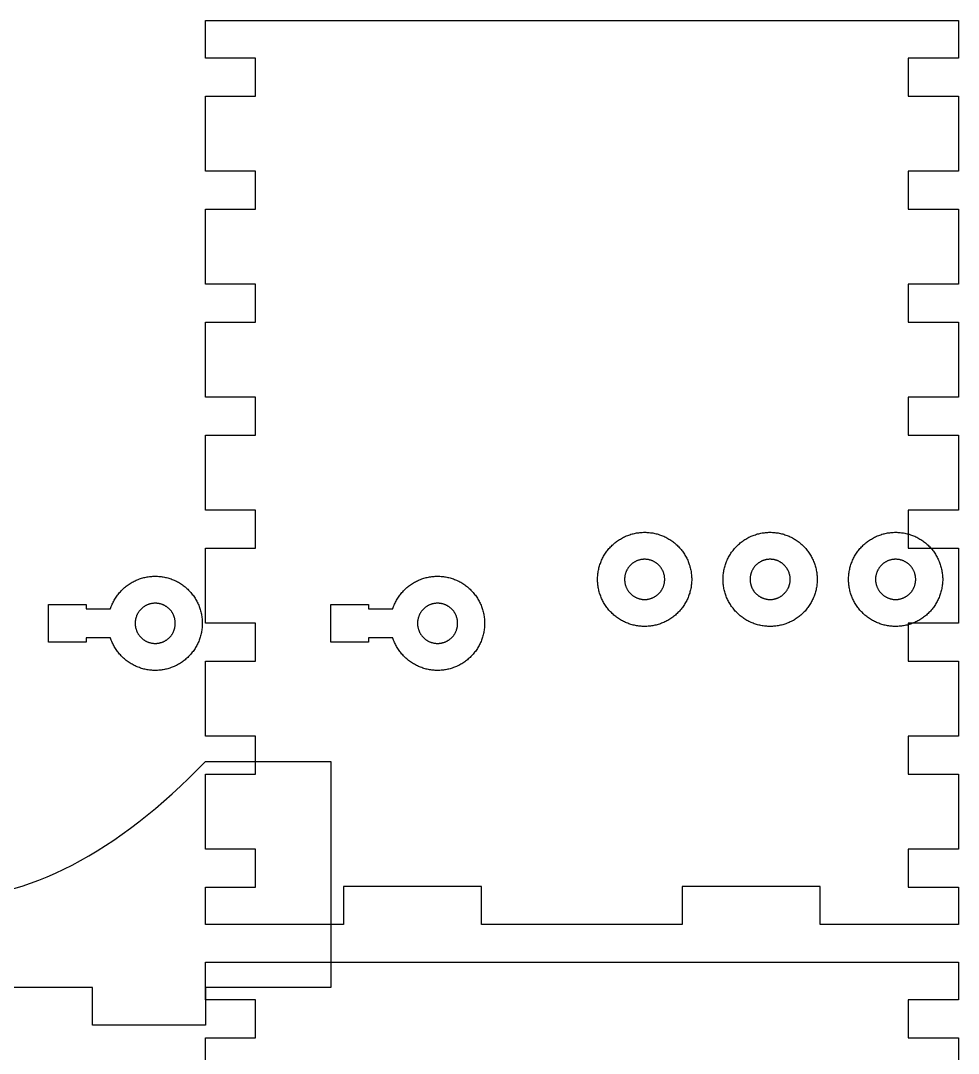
# Model space of a CAD drawing. Header units: millimetres. Extents: x 0 to 900, y 0 to 600.
# Drawn here: x 675.5 to 825, y 314.5 to 479 of the extents above; entities that cross this region are included whole.
import ezdxf

# ---------------------------------------------------------------- set-up
doc = ezdxf.new("R2010")
doc.units = ezdxf.units.MM
doc.layers.add('CUT', color=7, linetype='Continuous')

msp = doc.modelspace()

# ---------------------------------------------------------------- linework, layer by layer
at = {"layer": 'CUT'}
for points in [[(825, 335), (803, 335), (803, 341.1), (781, 341.1), (781, 335), (749, 335), (749, 341.1), (727, 341.1), (727, 335), (705, 335), (705, 340.95), (713, 340.95), (713, 347.05), (705, 347.05), (705, 358.95), (713, 358.95), (713, 365.05), (705, 365.05), (705, 376.95), (713, 376.95), (713, 383.05), (705, 383.05), (705, 394.95), (713, 394.95), (713, 401.05), (705, 401.05), (705, 412.95), (713, 412.95), (713, 419.05), (705, 419.05), (705, 430.95), (713, 430.95), (713, 437.05), (705, 437.05), (705, 448.95), (713, 448.95), (713, 455.05), (705, 455.05), (705, 466.95), (713, 466.95), (713, 473.05), (705, 473.05), (705, 479), (825, 479), (825, 473.05), (817, 473.05), (817, 466.95), (825, 466.95), (825, 455.05), (817, 455.05), (817, 448.95), (825, 448.95), (825, 437.05), (817, 437.05), (817, 430.95), (825, 430.95), (825, 419.05), (817, 419.05), (817, 412.95), (825, 412.95), (825, 401.05), (817, 401.05), (817, 394.95), (825, 394.95), (825, 383.05), (817, 383.05), (817, 376.95), (825, 376.95), (825, 365.05), (817, 365.05), (817, 358.95), (825, 358.95), (825, 347.05), (817, 347.05), (817, 340.95), (825, 340.95), (825, 335)], [(782.5, 389.82), (782.49, 389.63), (782.48, 389.45), (782.46, 389.26), (782.44, 389.08), (782.42, 388.9), (782.39, 388.72), (782.36, 388.54), (782.32, 388.36), (782.28, 388.18), (782.23, 388), (782.18, 387.82), (782.12, 387.65), (782.06, 387.47), (782, 387.3), (781.93, 387.13), (781.86, 386.96), (781.78, 386.79), (781.7, 386.63), (781.61, 386.46), (781.53, 386.3), (781.43, 386.14), (781.34, 385.99), (781.24, 385.83), (781.13, 385.68), (781.02, 385.53), (780.91, 385.39), (780.8, 385.24), (780.68, 385.1), (780.56, 384.96), (780.43, 384.83), (780.3, 384.7), (780.17, 384.57), (780.04, 384.44), (779.9, 384.32), (779.76, 384.2), (779.61, 384.09), (779.47, 383.98), (779.32, 383.87), (779.17, 383.76), (779.01, 383.66), (778.86, 383.57), (778.7, 383.47), (778.54, 383.39), (778.37, 383.3), (778.21, 383.22), (778.04, 383.14), (777.87, 383.07), (777.7, 383), (777.53, 382.94), (777.35, 382.88), (777.18, 382.82), (777, 382.77), (776.82, 382.72), (776.64, 382.68), (776.46, 382.64), (776.28, 382.61), (776.1, 382.58), (775.92, 382.56), (775.74, 382.54), (775.55, 382.52), (775.37, 382.51), (775.18, 382.5), (775, 382.5), (774.82, 382.5), (774.63, 382.51), (774.45, 382.52), (774.26, 382.54), (774.08, 382.56), (773.9, 382.58), (773.72, 382.61), (773.54, 382.64), (773.36, 382.68), (773.18, 382.72), (773, 382.77), (772.82, 382.82), (772.65, 382.88), (772.47, 382.94), (772.3, 383), (772.13, 383.07), (771.96, 383.14), (771.79, 383.22), (771.63, 383.3), (771.46, 383.39), (771.3, 383.47), (771.14, 383.57), (770.99, 383.66), (770.83, 383.76), (770.68, 383.87), (770.53, 383.98), (770.39, 384.09), (770.24, 384.2), (770.1, 384.32), (769.96, 384.44), (769.83, 384.57), (769.7, 384.7), (769.57, 384.83), (769.44, 384.96), (769.32, 385.1), (769.2, 385.24), (769.09, 385.39), (768.98, 385.53), (768.87, 385.68), (768.76, 385.83), (768.66, 385.99), (768.57, 386.14), (768.47, 386.3), (768.39, 386.46), (768.3, 386.63), (768.22, 386.79), (768.14, 386.96), (768.07, 387.13), (768, 387.3), (767.94, 387.47), (767.88, 387.65), (767.82, 387.82), (767.77, 388), (767.72, 388.18), (767.68, 388.36), (767.64, 388.54), (767.61, 388.72), (767.58, 388.9), (767.56, 389.08), (767.54, 389.26), (767.52, 389.45), (767.51, 389.63), (767.5, 389.82), (767.5, 390), (767.5, 390.18), (767.51, 390.37), (767.52, 390.55), (767.54, 390.74), (767.56, 390.92), (767.58, 391.1), (767.61, 391.28), (767.64, 391.46), (767.68, 391.64), (767.72, 391.82), (767.77, 392), (767.82, 392.18), (767.88, 392.35), (767.94, 392.53), (768, 392.7), (768.07, 392.87), (768.14, 393.04), (768.22, 393.21), (768.3, 393.37), (768.39, 393.54), (768.47, 393.7), (768.57, 393.86), (768.66, 394.01), (768.76, 394.17), (768.87, 394.32), (768.98, 394.47), (769.09, 394.61), (769.2, 394.76), (769.32, 394.9), (769.44, 395.04), (769.57, 395.17), (769.7, 395.3), (769.83, 395.43), (769.96, 395.56), (770.1, 395.68), (770.24, 395.8), (770.39, 395.91), (770.53, 396.02), (770.68, 396.13), (770.83, 396.24), (770.99, 396.34), (771.14, 396.43), (771.3, 396.53), (771.46, 396.61), (771.63, 396.7), (771.79, 396.78), (771.96, 396.86), (772.13, 396.93), (772.3, 397), (772.47, 397.06), (772.65, 397.12), (772.82, 397.18), (773, 397.23), (773.18, 397.28), (773.36, 397.32), (773.54, 397.36), (773.72, 397.39), (773.9, 397.42), (774.08, 397.44), (774.26, 397.46), (774.45, 397.48), (774.63, 397.49), (774.82, 397.5), (775, 397.5), (775.18, 397.5), (775.37, 397.49), (775.55, 397.48), (775.74, 397.46), (775.92, 397.44), (776.1, 397.42), (776.28, 397.39), (776.46, 397.36), (776.64, 397.32), (776.82, 397.28), (777, 397.23), (777.18, 397.18), (777.35, 397.12), (777.53, 397.06), (777.7, 397), (777.87, 396.93), (778.04, 396.86), (778.21, 396.78), (778.37, 396.7), (778.54, 396.61), (778.7, 396.53), (778.86, 396.43), (779.01, 396.34), (779.17, 396.24), (779.32, 396.13), (779.47, 396.02), (779.61, 395.91), (779.76, 395.8), (779.9, 395.68), (780.04, 395.56), (780.17, 395.43), (780.3, 395.3), (780.43, 395.17), (780.56, 395.04), (780.68, 394.9), (780.8, 394.76), (780.91, 394.61), (781.02, 394.47), (781.13, 394.32), (781.24, 394.17), (781.34, 394.01), (781.43, 393.86), (781.53, 393.7), (781.61, 393.54), (781.7, 393.37), (781.78, 393.21), (781.86, 393.04), (781.93, 392.87), (782, 392.7), (782.06, 392.53), (782.12, 392.35), (782.18, 392.18), (782.23, 392), (782.28, 391.82), (782.32, 391.64), (782.36, 391.46), (782.39, 391.28), (782.42, 391.1), (782.44, 390.92), (782.46, 390.74), (782.48, 390.55), (782.49, 390.37), (782.5, 390.18), (782.5, 390), (782.5, 389.82)], [(802.5, 389.82), (802.49, 389.63), (802.48, 389.45), (802.46, 389.26), (802.44, 389.08), (802.42, 388.9), (802.39, 388.72), (802.36, 388.54), (802.32, 388.36), (802.28, 388.18), (802.23, 388), (802.18, 387.82), (802.12, 387.65), (802.06, 387.47), (802, 387.3), (801.93, 387.13), (801.86, 386.96), (801.78, 386.79), (801.7, 386.63), (801.61, 386.46), (801.53, 386.3), (801.43, 386.14), (801.34, 385.99), (801.24, 385.83), (801.13, 385.68), (801.02, 385.53), (800.91, 385.39), (800.8, 385.24), (800.68, 385.1), (800.56, 384.96), (800.43, 384.83), (800.3, 384.7), (800.17, 384.57), (800.04, 384.44), (799.9, 384.32), (799.76, 384.2), (799.61, 384.09), (799.47, 383.98), (799.32, 383.87), (799.17, 383.76), (799.01, 383.66), (798.86, 383.57), (798.7, 383.47), (798.54, 383.39), (798.37, 383.3), (798.21, 383.22), (798.04, 383.14), (797.87, 383.07), (797.7, 383), (797.53, 382.94), (797.35, 382.88), (797.18, 382.82), (797, 382.77), (796.82, 382.72), (796.64, 382.68), (796.46, 382.64), (796.28, 382.61), (796.1, 382.58), (795.92, 382.56), (795.74, 382.54), (795.55, 382.52), (795.37, 382.51), (795.18, 382.5), (795, 382.5), (794.82, 382.5), (794.63, 382.51), (794.45, 382.52), (794.26, 382.54), (794.08, 382.56), (793.9, 382.58), (793.72, 382.61), (793.54, 382.64), (793.36, 382.68), (793.18, 382.72), (793, 382.77), (792.82, 382.82), (792.65, 382.88), (792.47, 382.94), (792.3, 383), (792.13, 383.07), (791.96, 383.14), (791.79, 383.22), (791.63, 383.3), (791.46, 383.39), (791.3, 383.47), (791.14, 383.57), (790.99, 383.66), (790.83, 383.76), (790.68, 383.87), (790.53, 383.98), (790.39, 384.09), (790.24, 384.2), (790.1, 384.32), (789.96, 384.44), (789.83, 384.57), (789.7, 384.7), (789.57, 384.83), (789.44, 384.96), (789.32, 385.1), (789.2, 385.24), (789.09, 385.39), (788.98, 385.53), (788.87, 385.68), (788.76, 385.83), (788.66, 385.99), (788.57, 386.14), (788.47, 386.3), (788.39, 386.46), (788.3, 386.63), (788.22, 386.79), (788.14, 386.96), (788.07, 387.13), (788, 387.3), (787.94, 387.47), (787.88, 387.65), (787.82, 387.82), (787.77, 388), (787.72, 388.18), (787.68, 388.36), (787.64, 388.54), (787.61, 388.72), (787.58, 388.9), (787.56, 389.08), (787.54, 389.26), (787.52, 389.45), (787.51, 389.63), (787.5, 389.82), (787.5, 390), (787.5, 390.18), (787.51, 390.37), (787.52, 390.55), (787.54, 390.74), (787.56, 390.92), (787.58, 391.1), (787.61, 391.28), (787.64, 391.46), (787.68, 391.64), (787.72, 391.82), (787.77, 392), (787.82, 392.18), (787.88, 392.35), (787.94, 392.53), (788, 392.7), (788.07, 392.87), (788.14, 393.04), (788.22, 393.21), (788.3, 393.37), (788.39, 393.54), (788.47, 393.7), (788.57, 393.86), (788.66, 394.01), (788.76, 394.17), (788.87, 394.32), (788.98, 394.47), (789.09, 394.61), (789.2, 394.76), (789.32, 394.9), (789.44, 395.04), (789.57, 395.17), (789.7, 395.3), (789.83, 395.43), (789.96, 395.56), (790.1, 395.68), (790.24, 395.8), (790.39, 395.91), (790.53, 396.02), (790.68, 396.13), (790.83, 396.24), (790.99, 396.34), (791.14, 396.43), (791.3, 396.53), (791.46, 396.61), (791.63, 396.7), (791.79, 396.78), (791.96, 396.86), (792.13, 396.93), (792.3, 397), (792.47, 397.06), (792.65, 397.12), (792.82, 397.18), (793, 397.23), (793.18, 397.28), (793.36, 397.32), (793.54, 397.36), (793.72, 397.39), (793.9, 397.42), (794.08, 397.44), (794.26, 397.46), (794.45, 397.48), (794.63, 397.49), (794.82, 397.5), (795, 397.5), (795.18, 397.5), (795.37, 397.49), (795.55, 397.48), (795.74, 397.46), (795.92, 397.44), (796.1, 397.42), (796.28, 397.39), (796.46, 397.36), (796.64, 397.32), (796.82, 397.28), (797, 397.23), (797.18, 397.18), (797.35, 397.12), (797.53, 397.06), (797.7, 397), (797.87, 396.93), (798.04, 396.86), (798.21, 396.78), (798.37, 396.7), (798.54, 396.61), (798.7, 396.53), (798.86, 396.43), (799.01, 396.34), (799.17, 396.24), (799.32, 396.13), (799.47, 396.02), (799.61, 395.91), (799.76, 395.8), (799.9, 395.68), (800.04, 395.56), (800.17, 395.43), (800.3, 395.3), (800.43, 395.17), (800.56, 395.04), (800.68, 394.9), (800.8, 394.76), (800.91, 394.61), (801.02, 394.47), (801.13, 394.32), (801.24, 394.17), (801.34, 394.01), (801.43, 393.86), (801.53, 393.7), (801.61, 393.54), (801.7, 393.37), (801.78, 393.21), (801.86, 393.04), (801.93, 392.87), (802, 392.7), (802.06, 392.53), (802.12, 392.35), (802.18, 392.18), (802.23, 392), (802.28, 391.82), (802.32, 391.64), (802.36, 391.46), (802.39, 391.28), (802.42, 391.1), (802.44, 390.92), (802.46, 390.74), (802.48, 390.55), (802.49, 390.37), (802.5, 390.18), (802.5, 390), (802.5, 389.82)], [(822.5, 389.82), (822.49, 389.63), (822.48, 389.45), (822.46, 389.26), (822.44, 389.08), (822.42, 388.9), (822.39, 388.72), (822.36, 388.54), (822.32, 388.36), (822.28, 388.18), (822.23, 388), (822.18, 387.82), (822.12, 387.65), (822.06, 387.47), (822, 387.3), (821.93, 387.13), (821.86, 386.96), (821.78, 386.79), (821.7, 386.63), (821.61, 386.46), (821.53, 386.3), (821.43, 386.14), (821.34, 385.99), (821.24, 385.83), (821.13, 385.68), (821.02, 385.53), (820.91, 385.39), (820.8, 385.24), (820.68, 385.1), (820.56, 384.96), (820.43, 384.83), (820.3, 384.7), (820.17, 384.57), (820.04, 384.44), (819.9, 384.32), (819.76, 384.2), (819.61, 384.09), (819.47, 383.98), (819.32, 383.87), (819.17, 383.76), (819.01, 383.66), (818.86, 383.57), (818.7, 383.47), (818.54, 383.39), (818.37, 383.3), (818.21, 383.22), (818.04, 383.14), (817.87, 383.07), (817.7, 383), (817.53, 382.94), (817.35, 382.88), (817.18, 382.82), (817, 382.77), (816.82, 382.72), (816.64, 382.68), (816.46, 382.64), (816.28, 382.61), (816.1, 382.58), (815.92, 382.56), (815.74, 382.54), (815.55, 382.52), (815.37, 382.51), (815.18, 382.5), (815, 382.5), (814.82, 382.5), (814.63, 382.51), (814.45, 382.52), (814.26, 382.54), (814.08, 382.56), (813.9, 382.58), (813.72, 382.61), (813.54, 382.64), (813.36, 382.68), (813.18, 382.72), (813, 382.77), (812.82, 382.82), (812.65, 382.88), (812.47, 382.94), (812.3, 383), (812.13, 383.07), (811.96, 383.14), (811.79, 383.22), (811.63, 383.3), (811.46, 383.39), (811.3, 383.47), (811.14, 383.57), (810.99, 383.66), (810.83, 383.76), (810.68, 383.87), (810.53, 383.98), (810.39, 384.09), (810.24, 384.2), (810.1, 384.32), (809.96, 384.44), (809.83, 384.57), (809.7, 384.7), (809.57, 384.83), (809.44, 384.96), (809.32, 385.1), (809.2, 385.24), (809.09, 385.39), (808.98, 385.53), (808.87, 385.68), (808.76, 385.83), (808.66, 385.99), (808.57, 386.14), (808.47, 386.3), (808.39, 386.46), (808.3, 386.63), (808.22, 386.79), (808.14, 386.96), (808.07, 387.13), (808, 387.3), (807.94, 387.47), (807.88, 387.65), (807.82, 387.82), (807.77, 388), (807.72, 388.18), (807.68, 388.36), (807.64, 388.54), (807.61, 388.72), (807.58, 388.9), (807.56, 389.08), (807.54, 389.26), (807.52, 389.45), (807.51, 389.63), (807.5, 389.82), (807.5, 390), (807.5, 390.18), (807.51, 390.37), (807.52, 390.55), (807.54, 390.74), (807.56, 390.92), (807.58, 391.1), (807.61, 391.28), (807.64, 391.46), (807.68, 391.64), (807.72, 391.82), (807.77, 392), (807.82, 392.18), (807.88, 392.35), (807.94, 392.53), (808, 392.7), (808.07, 392.87), (808.14, 393.04), (808.22, 393.21), (808.3, 393.37), (808.39, 393.54), (808.47, 393.7), (808.57, 393.86), (808.66, 394.01), (808.76, 394.17), (808.87, 394.32), (808.98, 394.47), (809.09, 394.61), (809.2, 394.76), (809.32, 394.9), (809.44, 395.04), (809.57, 395.17), (809.7, 395.3), (809.83, 395.43), (809.96, 395.56), (810.1, 395.68), (810.24, 395.8), (810.39, 395.91), (810.53, 396.02), (810.68, 396.13), (810.83, 396.24), (810.99, 396.34), (811.14, 396.43), (811.3, 396.53), (811.46, 396.61), (811.63, 396.7), (811.79, 396.78), (811.96, 396.86), (812.13, 396.93), (812.3, 397), (812.47, 397.06), (812.65, 397.12), (812.82, 397.18), (813, 397.23), (813.18, 397.28), (813.36, 397.32), (813.54, 397.36), (813.72, 397.39), (813.9, 397.42), (814.08, 397.44), (814.26, 397.46), (814.45, 397.48), (814.63, 397.49), (814.82, 397.5), (815, 397.5), (815.18, 397.5), (815.37, 397.49), (815.55, 397.48), (815.74, 397.46), (815.92, 397.44), (816.1, 397.42), (816.28, 397.39), (816.46, 397.36), (816.64, 397.32), (816.82, 397.28), (817, 397.23), (817.18, 397.18), (817.35, 397.12), (817.53, 397.06), (817.7, 397), (817.87, 396.93), (818.04, 396.86), (818.21, 396.78), (818.37, 396.7), (818.54, 396.61), (818.7, 396.53), (818.86, 396.43), (819.01, 396.34), (819.17, 396.24), (819.32, 396.13), (819.47, 396.02), (819.61, 395.91), (819.76, 395.8), (819.9, 395.68), (820.04, 395.56), (820.17, 395.43), (820.3, 395.3), (820.43, 395.17), (820.56, 395.04), (820.68, 394.9), (820.8, 394.76), (820.91, 394.61), (821.02, 394.47), (821.13, 394.32), (821.24, 394.17), (821.34, 394.01), (821.43, 393.86), (821.53, 393.7), (821.61, 393.54), (821.7, 393.37), (821.78, 393.21), (821.86, 393.04), (821.93, 392.87), (822, 392.7), (822.06, 392.53), (822.12, 392.35), (822.18, 392.18), (822.23, 392), (822.28, 391.82), (822.32, 391.64), (822.36, 391.46), (822.39, 391.28), (822.42, 391.1), (822.44, 390.92), (822.46, 390.74), (822.48, 390.55), (822.49, 390.37), (822.5, 390.18), (822.5, 390), (822.5, 389.82)], [(778.2, 390.08), (778.2, 390.16), (778.19, 390.24), (778.18, 390.31), (778.18, 390.39), (778.17, 390.47), (778.15, 390.55), (778.14, 390.62), (778.12, 390.7), (778.1, 390.78), (778.08, 390.85), (778.06, 390.93), (778.04, 391), (778.01, 391.08), (777.99, 391.15), (777.96, 391.22), (777.93, 391.3), (777.89, 391.37), (777.86, 391.44), (777.82, 391.51), (777.78, 391.58), (777.74, 391.65), (777.7, 391.71), (777.66, 391.78), (777.62, 391.84), (777.57, 391.91), (777.52, 391.97), (777.47, 392.03), (777.42, 392.09), (777.37, 392.15), (777.32, 392.21), (777.26, 392.26), (777.21, 392.32), (777.15, 392.37), (777.09, 392.42), (777.03, 392.47), (776.97, 392.52), (776.91, 392.57), (776.84, 392.62), (776.78, 392.66), (776.71, 392.7), (776.65, 392.74), (776.58, 392.78), (776.51, 392.82), (776.44, 392.86), (776.37, 392.89), (776.3, 392.93), (776.22, 392.96), (776.15, 392.99), (776.08, 393.01), (776, 393.04), (775.93, 393.06), (775.85, 393.08), (775.78, 393.1), (775.7, 393.12), (775.62, 393.14), (775.55, 393.15), (775.47, 393.17), (775.39, 393.18), (775.31, 393.18), (775.24, 393.19), (775.16, 393.2), (775.08, 393.2), (775, 393.2), (774.92, 393.2), (774.84, 393.2), (774.76, 393.19), (774.69, 393.18), (774.61, 393.18), (774.53, 393.17), (774.45, 393.15), (774.38, 393.14), (774.3, 393.12), (774.22, 393.1), (774.15, 393.08), (774.07, 393.06), (774, 393.04), (773.92, 393.01), (773.85, 392.99), (773.78, 392.96), (773.7, 392.93), (773.63, 392.89), (773.56, 392.86), (773.49, 392.82), (773.42, 392.78), (773.35, 392.74), (773.29, 392.7), (773.22, 392.66), (773.16, 392.62), (773.09, 392.57), (773.03, 392.52), (772.97, 392.47), (772.91, 392.42), (772.85, 392.37), (772.79, 392.32), (772.74, 392.26), (772.68, 392.21), (772.63, 392.15), (772.58, 392.09), (772.53, 392.03), (772.48, 391.97), (772.43, 391.91), (772.38, 391.84), (772.34, 391.78), (772.3, 391.71), (772.26, 391.65), (772.22, 391.58), (772.18, 391.51), (772.14, 391.44), (772.11, 391.37), (772.07, 391.3), (772.04, 391.22), (772.01, 391.15), (771.99, 391.08), (771.96, 391), (771.94, 390.93), (771.92, 390.85), (771.9, 390.78), (771.88, 390.7), (771.86, 390.62), (771.85, 390.55), (771.83, 390.47), (771.82, 390.39), (771.82, 390.31), (771.81, 390.24), (771.8, 390.16), (771.8, 390.08), (771.8, 390), (771.8, 389.92), (771.8, 389.84), (771.81, 389.76), (771.82, 389.69), (771.82, 389.61), (771.83, 389.53), (771.85, 389.45), (771.86, 389.38), (771.88, 389.3), (771.9, 389.22), (771.92, 389.15), (771.94, 389.07), (771.96, 389), (771.99, 388.92), (772.01, 388.85), (772.04, 388.78), (772.07, 388.7), (772.11, 388.63), (772.14, 388.56), (772.18, 388.49), (772.22, 388.42), (772.26, 388.35), (772.3, 388.29), (772.34, 388.22), (772.38, 388.16), (772.43, 388.09), (772.48, 388.03), (772.53, 387.97), (772.58, 387.91), (772.63, 387.85), (772.68, 387.79), (772.74, 387.74), (772.79, 387.68), (772.85, 387.63), (772.91, 387.58), (772.97, 387.53), (773.03, 387.48), (773.09, 387.43), (773.16, 387.38), (773.22, 387.34), (773.29, 387.3), (773.35, 387.26), (773.42, 387.22), (773.49, 387.18), (773.56, 387.14), (773.63, 387.11), (773.7, 387.07), (773.78, 387.04), (773.85, 387.01), (773.92, 386.99), (774, 386.96), (774.07, 386.94), (774.15, 386.92), (774.22, 386.9), (774.3, 386.88), (774.38, 386.86), (774.45, 386.85), (774.53, 386.83), (774.61, 386.82), (774.69, 386.82), (774.76, 386.81), (774.84, 386.8), (774.92, 386.8), (775, 386.8), (775.08, 386.8), (775.16, 386.8), (775.24, 386.81), (775.31, 386.82), (775.39, 386.82), (775.47, 386.83), (775.55, 386.85), (775.62, 386.86), (775.7, 386.88), (775.78, 386.9), (775.85, 386.92), (775.93, 386.94), (776, 386.96), (776.08, 386.99), (776.15, 387.01), (776.22, 387.04), (776.3, 387.07), (776.37, 387.11), (776.44, 387.14), (776.51, 387.18), (776.58, 387.22), (776.65, 387.26), (776.71, 387.3), (776.78, 387.34), (776.84, 387.38), (776.91, 387.43), (776.97, 387.48), (777.03, 387.53), (777.09, 387.58), (777.15, 387.63), (777.21, 387.68), (777.26, 387.74), (777.32, 387.79), (777.37, 387.85), (777.42, 387.91), (777.47, 387.97), (777.52, 388.03), (777.57, 388.09), (777.62, 388.16), (777.66, 388.22), (777.7, 388.29), (777.74, 388.35), (777.78, 388.42), (777.82, 388.49), (777.86, 388.56), (777.89, 388.63), (777.93, 388.7), (777.96, 388.78), (777.99, 388.85), (778.01, 388.92), (778.04, 389), (778.06, 389.07), (778.08, 389.15), (778.1, 389.22), (778.12, 389.3), (778.14, 389.38), (778.15, 389.45), (778.17, 389.53), (778.18, 389.61), (778.18, 389.69), (778.19, 389.76), (778.2, 389.84), (778.2, 389.92), (778.2, 390), (778.2, 390.08)], [(798.2, 390.08), (798.2, 390.16), (798.19, 390.24), (798.18, 390.31), (798.18, 390.39), (798.17, 390.47), (798.15, 390.55), (798.14, 390.62), (798.12, 390.7), (798.1, 390.78), (798.08, 390.85), (798.06, 390.93), (798.04, 391), (798.01, 391.08), (797.99, 391.15), (797.96, 391.22), (797.93, 391.3), (797.89, 391.37), (797.86, 391.44), (797.82, 391.51), (797.78, 391.58), (797.74, 391.65), (797.7, 391.71), (797.66, 391.78), (797.62, 391.84), (797.57, 391.91), (797.52, 391.97), (797.47, 392.03), (797.42, 392.09), (797.37, 392.15), (797.32, 392.21), (797.26, 392.26), (797.21, 392.32), (797.15, 392.37), (797.09, 392.42), (797.03, 392.47), (796.97, 392.52), (796.91, 392.57), (796.84, 392.62), (796.78, 392.66), (796.71, 392.7), (796.65, 392.74), (796.58, 392.78), (796.51, 392.82), (796.44, 392.86), (796.37, 392.89), (796.3, 392.93), (796.22, 392.96), (796.15, 392.99), (796.08, 393.01), (796, 393.04), (795.93, 393.06), (795.85, 393.08), (795.78, 393.1), (795.7, 393.12), (795.62, 393.14), (795.55, 393.15), (795.47, 393.17), (795.39, 393.18), (795.31, 393.18), (795.24, 393.19), (795.16, 393.2), (795.08, 393.2), (795, 393.2), (794.92, 393.2), (794.84, 393.2), (794.76, 393.19), (794.69, 393.18), (794.61, 393.18), (794.53, 393.17), (794.45, 393.15), (794.38, 393.14), (794.3, 393.12), (794.22, 393.1), (794.15, 393.08), (794.07, 393.06), (794, 393.04), (793.92, 393.01), (793.85, 392.99), (793.78, 392.96), (793.7, 392.93), (793.63, 392.89), (793.56, 392.86), (793.49, 392.82), (793.42, 392.78), (793.35, 392.74), (793.29, 392.7), (793.22, 392.66), (793.16, 392.62), (793.09, 392.57), (793.03, 392.52), (792.97, 392.47), (792.91, 392.42), (792.85, 392.37), (792.79, 392.32), (792.74, 392.26), (792.68, 392.21), (792.63, 392.15), (792.58, 392.09), (792.53, 392.03), (792.48, 391.97), (792.43, 391.91), (792.38, 391.84), (792.34, 391.78), (792.3, 391.71), (792.26, 391.65), (792.22, 391.58), (792.18, 391.51), (792.14, 391.44), (792.11, 391.37), (792.07, 391.3), (792.04, 391.22), (792.01, 391.15), (791.99, 391.08), (791.96, 391), (791.94, 390.93), (791.92, 390.85), (791.9, 390.78), (791.88, 390.7), (791.86, 390.62), (791.85, 390.55), (791.83, 390.47), (791.82, 390.39), (791.82, 390.31), (791.81, 390.24), (791.8, 390.16), (791.8, 390.08), (791.8, 390), (791.8, 389.92), (791.8, 389.84), (791.81, 389.76), (791.82, 389.69), (791.82, 389.61), (791.83, 389.53), (791.85, 389.45), (791.86, 389.38), (791.88, 389.3), (791.9, 389.22), (791.92, 389.15), (791.94, 389.07), (791.96, 389), (791.99, 388.92), (792.01, 388.85), (792.04, 388.78), (792.07, 388.7), (792.11, 388.63), (792.14, 388.56), (792.18, 388.49), (792.22, 388.42), (792.26, 388.35), (792.3, 388.29), (792.34, 388.22), (792.38, 388.16), (792.43, 388.09), (792.48, 388.03), (792.53, 387.97), (792.58, 387.91), (792.63, 387.85), (792.68, 387.79), (792.74, 387.74), (792.79, 387.68), (792.85, 387.63), (792.91, 387.58), (792.97, 387.53), (793.03, 387.48), (793.09, 387.43), (793.16, 387.38), (793.22, 387.34), (793.29, 387.3), (793.35, 387.26), (793.42, 387.22), (793.49, 387.18), (793.56, 387.14), (793.63, 387.11), (793.7, 387.07), (793.78, 387.04), (793.85, 387.01), (793.92, 386.99), (794, 386.96), (794.07, 386.94), (794.15, 386.92), (794.22, 386.9), (794.3, 386.88), (794.38, 386.86), (794.45, 386.85), (794.53, 386.83), (794.61, 386.82), (794.69, 386.82), (794.76, 386.81), (794.84, 386.8), (794.92, 386.8), (795, 386.8), (795.08, 386.8), (795.16, 386.8), (795.24, 386.81), (795.31, 386.82), (795.39, 386.82), (795.47, 386.83), (795.55, 386.85), (795.62, 386.86), (795.7, 386.88), (795.78, 386.9), (795.85, 386.92), (795.93, 386.94), (796, 386.96), (796.08, 386.99), (796.15, 387.01), (796.22, 387.04), (796.3, 387.07), (796.37, 387.11), (796.44, 387.14), (796.51, 387.18), (796.58, 387.22), (796.65, 387.26), (796.71, 387.3), (796.78, 387.34), (796.84, 387.38), (796.91, 387.43), (796.97, 387.48), (797.03, 387.53), (797.09, 387.58), (797.15, 387.63), (797.21, 387.68), (797.26, 387.74), (797.32, 387.79), (797.37, 387.85), (797.42, 387.91), (797.47, 387.97), (797.52, 388.03), (797.57, 388.09), (797.62, 388.16), (797.66, 388.22), (797.7, 388.29), (797.74, 388.35), (797.78, 388.42), (797.82, 388.49), (797.86, 388.56), (797.89, 388.63), (797.93, 388.7), (797.96, 388.78), (797.99, 388.85), (798.01, 388.92), (798.04, 389), (798.06, 389.07), (798.08, 389.15), (798.1, 389.22), (798.12, 389.3), (798.14, 389.38), (798.15, 389.45), (798.17, 389.53), (798.18, 389.61), (798.18, 389.69), (798.19, 389.76), (798.2, 389.84), (798.2, 389.92), (798.2, 390), (798.2, 390.08)], [(818.2, 390.08), (818.2, 390.16), (818.19, 390.24), (818.18, 390.31), (818.18, 390.39), (818.17, 390.47), (818.15, 390.55), (818.14, 390.62), (818.12, 390.7), (818.1, 390.78), (818.08, 390.85), (818.06, 390.93), (818.04, 391), (818.01, 391.08), (817.99, 391.15), (817.96, 391.22), (817.93, 391.3), (817.89, 391.37), (817.86, 391.44), (817.82, 391.51), (817.78, 391.58), (817.74, 391.65), (817.7, 391.71), (817.66, 391.78), (817.62, 391.84), (817.57, 391.91), (817.52, 391.97), (817.47, 392.03), (817.42, 392.09), (817.37, 392.15), (817.32, 392.21), (817.26, 392.26), (817.21, 392.32), (817.15, 392.37), (817.09, 392.42), (817.03, 392.47), (816.97, 392.52), (816.91, 392.57), (816.84, 392.62), (816.78, 392.66), (816.71, 392.7), (816.65, 392.74), (816.58, 392.78), (816.51, 392.82), (816.44, 392.86), (816.37, 392.89), (816.3, 392.93), (816.22, 392.96), (816.15, 392.99), (816.08, 393.01), (816, 393.04), (815.93, 393.06), (815.85, 393.08), (815.78, 393.1), (815.7, 393.12), (815.62, 393.14), (815.55, 393.15), (815.47, 393.17), (815.39, 393.18), (815.31, 393.18), (815.24, 393.19), (815.16, 393.2), (815.08, 393.2), (815, 393.2), (814.92, 393.2), (814.84, 393.2), (814.76, 393.19), (814.69, 393.18), (814.61, 393.18), (814.53, 393.17), (814.45, 393.15), (814.38, 393.14), (814.3, 393.12), (814.22, 393.1), (814.15, 393.08), (814.07, 393.06), (814, 393.04), (813.92, 393.01), (813.85, 392.99), (813.78, 392.96), (813.7, 392.93), (813.63, 392.89), (813.56, 392.86), (813.49, 392.82), (813.42, 392.78), (813.35, 392.74), (813.29, 392.7), (813.22, 392.66), (813.16, 392.62), (813.09, 392.57), (813.03, 392.52), (812.97, 392.47), (812.91, 392.42), (812.85, 392.37), (812.79, 392.32), (812.74, 392.26), (812.68, 392.21), (812.63, 392.15), (812.58, 392.09), (812.53, 392.03), (812.48, 391.97), (812.43, 391.91), (812.38, 391.84), (812.34, 391.78), (812.3, 391.71), (812.26, 391.65), (812.22, 391.58), (812.18, 391.51), (812.14, 391.44), (812.11, 391.37), (812.07, 391.3), (812.04, 391.22), (812.01, 391.15), (811.99, 391.08), (811.96, 391), (811.94, 390.93), (811.92, 390.85), (811.9, 390.78), (811.88, 390.7), (811.86, 390.62), (811.85, 390.55), (811.83, 390.47), (811.82, 390.39), (811.82, 390.31), (811.81, 390.24), (811.8, 390.16), (811.8, 390.08), (811.8, 390), (811.8, 389.92), (811.8, 389.84), (811.81, 389.76), (811.82, 389.69), (811.82, 389.61), (811.83, 389.53), (811.85, 389.45), (811.86, 389.38), (811.88, 389.3), (811.9, 389.22), (811.92, 389.15), (811.94, 389.07), (811.96, 389), (811.99, 388.92), (812.01, 388.85), (812.04, 388.78), (812.07, 388.7), (812.11, 388.63), (812.14, 388.56), (812.18, 388.49), (812.22, 388.42), (812.26, 388.35), (812.3, 388.29), (812.34, 388.22), (812.38, 388.16), (812.43, 388.09), (812.48, 388.03), (812.53, 387.97), (812.58, 387.91), (812.63, 387.85), (812.68, 387.79), (812.74, 387.74), (812.79, 387.68), (812.85, 387.63), (812.91, 387.58), (812.97, 387.53), (813.03, 387.48), (813.09, 387.43), (813.16, 387.38), (813.22, 387.34), (813.29, 387.3), (813.35, 387.26), (813.42, 387.22), (813.49, 387.18), (813.56, 387.14), (813.63, 387.11), (813.7, 387.07), (813.78, 387.04), (813.85, 387.01), (813.92, 386.99), (814, 386.96), (814.07, 386.94), (814.15, 386.92), (814.22, 386.9), (814.3, 386.88), (814.38, 386.86), (814.45, 386.85), (814.53, 386.83), (814.61, 386.82), (814.69, 386.82), (814.76, 386.81), (814.84, 386.8), (814.92, 386.8), (815, 386.8), (815.08, 386.8), (815.16, 386.8), (815.24, 386.81), (815.31, 386.82), (815.39, 386.82), (815.47, 386.83), (815.55, 386.85), (815.62, 386.86), (815.7, 386.88), (815.78, 386.9), (815.85, 386.92), (815.93, 386.94), (816, 386.96), (816.08, 386.99), (816.15, 387.01), (816.22, 387.04), (816.3, 387.07), (816.37, 387.11), (816.44, 387.14), (816.51, 387.18), (816.58, 387.22), (816.65, 387.26), (816.71, 387.3), (816.78, 387.34), (816.84, 387.38), (816.91, 387.43), (816.97, 387.48), (817.03, 387.53), (817.09, 387.58), (817.15, 387.63), (817.21, 387.68), (817.26, 387.74), (817.32, 387.79), (817.37, 387.85), (817.42, 387.91), (817.47, 387.97), (817.52, 388.03), (817.57, 388.09), (817.62, 388.16), (817.66, 388.22), (817.7, 388.29), (817.74, 388.35), (817.78, 388.42), (817.82, 388.49), (817.86, 388.56), (817.89, 388.63), (817.93, 388.7), (817.96, 388.78), (817.99, 388.85), (818.01, 388.92), (818.04, 389), (818.06, 389.07), (818.08, 389.15), (818.1, 389.22), (818.12, 389.3), (818.14, 389.38), (818.15, 389.45), (818.17, 389.53), (818.18, 389.61), (818.18, 389.69), (818.19, 389.76), (818.2, 389.84), (818.2, 389.92), (818.2, 390), (818.2, 390.08)], [(680, 380), (680, 386), (686, 386), (686, 385.3), (689.86, 385.3), (689.88, 385.35), (689.94, 385.53), (690, 385.7), (690.07, 385.87), (690.14, 386.04), (690.22, 386.21), (690.3, 386.37), (690.39, 386.54), (690.47, 386.7), (690.57, 386.86), (690.66, 387.01), (690.76, 387.17), (690.87, 387.32), (690.98, 387.47), (691.09, 387.61), (691.2, 387.76), (691.32, 387.9), (691.44, 388.04), (691.57, 388.17), (691.7, 388.3), (691.83, 388.43), (691.96, 388.56), (692.1, 388.68), (692.24, 388.8), (692.39, 388.91), (692.53, 389.02), (692.68, 389.13), (692.83, 389.24), (692.99, 389.34), (693.14, 389.43), (693.3, 389.53), (693.46, 389.61), (693.63, 389.7), (693.79, 389.78), (693.96, 389.86), (694.13, 389.93), (694.3, 390), (694.47, 390.06), (694.65, 390.12), (694.82, 390.18), (695, 390.23), (695.18, 390.28), (695.36, 390.32), (695.54, 390.36), (695.72, 390.39), (695.9, 390.42), (696.08, 390.44), (696.26, 390.46), (696.45, 390.48), (696.63, 390.49), (696.82, 390.5), (697, 390.5), (697.18, 390.5), (697.37, 390.49), (697.55, 390.48), (697.74, 390.46), (697.92, 390.44), (698.1, 390.42), (698.28, 390.39), (698.46, 390.36), (698.64, 390.32), (698.82, 390.28), (699, 390.23), (699.18, 390.18), (699.35, 390.12), (699.53, 390.06), (699.7, 390), (699.87, 389.93), (700.04, 389.86), (700.21, 389.78), (700.37, 389.7), (700.54, 389.61), (700.7, 389.53), (700.86, 389.43), (701.01, 389.34), (701.17, 389.24), (701.32, 389.13), (701.47, 389.02), (701.61, 388.91), (701.76, 388.8), (701.9, 388.68), (702.04, 388.56), (702.17, 388.43), (702.3, 388.3), (702.43, 388.17), (702.56, 388.04), (702.68, 387.9), (702.8, 387.76), (702.91, 387.61), (703.02, 387.47), (703.13, 387.32), (703.24, 387.17), (703.34, 387.01), (703.43, 386.86), (703.53, 386.7), (703.61, 386.54), (703.7, 386.37), (703.78, 386.21), (703.86, 386.04), (703.93, 385.87), (704, 385.7), (704.06, 385.53), (704.12, 385.35), (704.18, 385.18), (704.23, 385), (704.28, 384.82), (704.32, 384.64), (704.36, 384.46), (704.39, 384.28), (704.42, 384.1), (704.44, 383.92), (704.46, 383.74), (704.48, 383.55), (704.49, 383.37), (704.5, 383.18), (704.5, 383), (704.5, 382.82), (704.49, 382.63), (704.48, 382.45), (704.46, 382.26), (704.44, 382.08), (704.42, 381.9), (704.39, 381.72), (704.36, 381.54), (704.32, 381.36), (704.28, 381.18), (704.23, 381), (704.18, 380.82), (704.12, 380.65), (704.06, 380.47), (704, 380.3), (703.93, 380.13), (703.86, 379.96), (703.78, 379.79), (703.7, 379.63), (703.61, 379.46), (703.53, 379.3), (703.43, 379.14), (703.34, 378.99), (703.24, 378.83), (703.13, 378.68), (703.02, 378.53), (702.91, 378.39), (702.8, 378.24), (702.68, 378.1), (702.56, 377.96), (702.43, 377.83), (702.3, 377.7), (702.17, 377.57), (702.04, 377.44), (701.9, 377.32), (701.76, 377.2), (701.61, 377.09), (701.47, 376.98), (701.32, 376.87), (701.17, 376.76), (701.01, 376.66), (700.86, 376.57), (700.7, 376.47), (700.54, 376.39), (700.37, 376.3), (700.21, 376.22), (700.04, 376.14), (699.87, 376.07), (699.7, 376), (699.53, 375.94), (699.35, 375.88), (699.18, 375.82), (699, 375.77), (698.82, 375.72), (698.64, 375.68), (698.46, 375.64), (698.28, 375.61), (698.1, 375.58), (697.92, 375.56), (697.74, 375.54), (697.55, 375.52), (697.37, 375.51), (697.18, 375.5), (697, 375.5), (696.82, 375.5), (696.63, 375.51), (696.45, 375.52), (696.26, 375.54), (696.08, 375.56), (695.9, 375.58), (695.72, 375.61), (695.54, 375.64), (695.36, 375.68), (695.18, 375.72), (695, 375.77), (694.82, 375.82), (694.65, 375.88), (694.47, 375.94), (694.3, 376), (694.13, 376.07), (693.96, 376.14), (693.79, 376.22), (693.63, 376.3), (693.46, 376.39), (693.3, 376.47), (693.14, 376.57), (692.99, 376.66), (692.83, 376.76), (692.68, 376.87), (692.53, 376.98), (692.39, 377.09), (692.24, 377.2), (692.1, 377.32), (691.96, 377.44), (691.83, 377.57), (691.7, 377.7), (691.57, 377.83), (691.44, 377.96), (691.32, 378.1), (691.2, 378.24), (691.09, 378.39), (690.98, 378.53), (690.87, 378.68), (690.76, 378.83), (690.66, 378.99), (690.57, 379.14), (690.47, 379.3), (690.39, 379.46), (690.3, 379.63), (690.22, 379.79), (690.14, 379.96), (690.07, 380.13), (690, 380.3), (689.94, 380.47), (689.88, 380.65), (689.86, 380.7), (686, 380.7), (686, 380), (680, 380)], [(725, 380), (725, 386), (731, 386), (731, 385.3), (734.86, 385.3), (734.88, 385.35), (734.94, 385.53), (735, 385.7), (735.07, 385.87), (735.14, 386.04), (735.22, 386.21), (735.3, 386.37), (735.39, 386.54), (735.47, 386.7), (735.57, 386.86), (735.66, 387.01), (735.76, 387.17), (735.87, 387.32), (735.98, 387.47), (736.09, 387.61), (736.2, 387.76), (736.32, 387.9), (736.44, 388.04), (736.57, 388.17), (736.7, 388.3), (736.83, 388.43), (736.96, 388.56), (737.1, 388.68), (737.24, 388.8), (737.39, 388.91), (737.53, 389.02), (737.68, 389.13), (737.83, 389.24), (737.99, 389.34), (738.14, 389.43), (738.3, 389.53), (738.46, 389.61), (738.63, 389.7), (738.79, 389.78), (738.96, 389.86), (739.13, 389.93), (739.3, 390), (739.47, 390.06), (739.65, 390.12), (739.82, 390.18), (740, 390.23), (740.18, 390.28), (740.36, 390.32), (740.54, 390.36), (740.72, 390.39), (740.9, 390.42), (741.08, 390.44), (741.26, 390.46), (741.45, 390.48), (741.63, 390.49), (741.82, 390.5), (742, 390.5), (742.18, 390.5), (742.37, 390.49), (742.55, 390.48), (742.74, 390.46), (742.92, 390.44), (743.1, 390.42), (743.28, 390.39), (743.46, 390.36), (743.64, 390.32), (743.82, 390.28), (744, 390.23), (744.18, 390.18), (744.35, 390.12), (744.53, 390.06), (744.7, 390), (744.87, 389.93), (745.04, 389.86), (745.21, 389.78), (745.37, 389.7), (745.54, 389.61), (745.7, 389.53), (745.86, 389.43), (746.01, 389.34), (746.17, 389.24), (746.32, 389.13), (746.47, 389.02), (746.61, 388.91), (746.76, 388.8), (746.9, 388.68), (747.04, 388.56), (747.17, 388.43), (747.3, 388.3), (747.43, 388.17), (747.56, 388.04), (747.68, 387.9), (747.8, 387.76), (747.91, 387.61), (748.02, 387.47), (748.13, 387.32), (748.24, 387.17), (748.34, 387.01), (748.43, 386.86), (748.53, 386.7), (748.61, 386.54), (748.7, 386.37), (748.78, 386.21), (748.86, 386.04), (748.93, 385.87), (749, 385.7), (749.06, 385.53), (749.12, 385.35), (749.18, 385.18), (749.23, 385), (749.28, 384.82), (749.32, 384.64), (749.36, 384.46), (749.39, 384.28), (749.42, 384.1), (749.44, 383.92), (749.46, 383.74), (749.48, 383.55), (749.49, 383.37), (749.5, 383.18), (749.5, 383), (749.5, 382.82), (749.49, 382.63), (749.48, 382.45), (749.46, 382.26), (749.44, 382.08), (749.42, 381.9), (749.39, 381.72), (749.36, 381.54), (749.32, 381.36), (749.28, 381.18), (749.23, 381), (749.18, 380.82), (749.12, 380.65), (749.06, 380.47), (749, 380.3), (748.93, 380.13), (748.86, 379.96), (748.78, 379.79), (748.7, 379.63), (748.61, 379.46), (748.53, 379.3), (748.43, 379.14), (748.34, 378.99), (748.24, 378.83), (748.13, 378.68), (748.02, 378.53), (747.91, 378.39), (747.8, 378.24), (747.68, 378.1), (747.56, 377.96), (747.43, 377.83), (747.3, 377.7), (747.17, 377.57), (747.04, 377.44), (746.9, 377.32), (746.76, 377.2), (746.61, 377.09), (746.47, 376.98), (746.32, 376.87), (746.17, 376.76), (746.01, 376.66), (745.86, 376.57), (745.7, 376.47), (745.54, 376.39), (745.37, 376.3), (745.21, 376.22), (745.04, 376.14), (744.87, 376.07), (744.7, 376), (744.53, 375.94), (744.35, 375.88), (744.18, 375.82), (744, 375.77), (743.82, 375.72), (743.64, 375.68), (743.46, 375.64), (743.28, 375.61), (743.1, 375.58), (742.92, 375.56), (742.74, 375.54), (742.55, 375.52), (742.37, 375.51), (742.18, 375.5), (742, 375.5), (741.82, 375.5), (741.63, 375.51), (741.45, 375.52), (741.26, 375.54), (741.08, 375.56), (740.9, 375.58), (740.72, 375.61), (740.54, 375.64), (740.36, 375.68), (740.18, 375.72), (740, 375.77), (739.82, 375.82), (739.65, 375.88), (739.47, 375.94), (739.3, 376), (739.13, 376.07), (738.96, 376.14), (738.79, 376.22), (738.63, 376.3), (738.46, 376.39), (738.3, 376.47), (738.14, 376.57), (737.99, 376.66), (737.83, 376.76), (737.68, 376.87), (737.53, 376.98), (737.39, 377.09), (737.24, 377.2), (737.1, 377.32), (736.96, 377.44), (736.83, 377.57), (736.7, 377.7), (736.57, 377.83), (736.44, 377.96), (736.32, 378.1), (736.2, 378.24), (736.09, 378.39), (735.98, 378.53), (735.87, 378.68), (735.76, 378.83), (735.66, 378.99), (735.57, 379.14), (735.47, 379.3), (735.39, 379.46), (735.3, 379.63), (735.22, 379.79), (735.14, 379.96), (735.07, 380.13), (735, 380.3), (734.94, 380.47), (734.88, 380.65), (734.86, 380.7), (731, 380.7), (731, 380), (725, 380)], [(700.2, 383.08), (700.2, 383.16), (700.19, 383.24), (700.18, 383.31), (700.18, 383.39), (700.17, 383.47), (700.15, 383.55), (700.14, 383.62), (700.12, 383.7), (700.1, 383.78), (700.08, 383.85), (700.06, 383.93), (700.04, 384), (700.01, 384.08), (699.99, 384.15), (699.96, 384.22), (699.93, 384.3), (699.89, 384.37), (699.86, 384.44), (699.82, 384.51), (699.78, 384.58), (699.74, 384.65), (699.7, 384.71), (699.66, 384.78), (699.62, 384.84), (699.57, 384.91), (699.52, 384.97), (699.47, 385.03), (699.42, 385.09), (699.37, 385.15), (699.32, 385.21), (699.26, 385.26), (699.21, 385.32), (699.15, 385.37), (699.09, 385.42), (699.03, 385.47), (698.97, 385.52), (698.91, 385.57), (698.84, 385.62), (698.78, 385.66), (698.71, 385.7), (698.65, 385.74), (698.58, 385.78), (698.51, 385.82), (698.44, 385.86), (698.37, 385.89), (698.3, 385.93), (698.22, 385.96), (698.15, 385.99), (698.08, 386.01), (698, 386.04), (697.93, 386.06), (697.85, 386.08), (697.78, 386.1), (697.7, 386.12), (697.62, 386.14), (697.55, 386.15), (697.47, 386.17), (697.39, 386.18), (697.31, 386.18), (697.24, 386.19), (697.16, 386.2), (697.08, 386.2), (697, 386.2), (696.92, 386.2), (696.84, 386.2), (696.76, 386.19), (696.69, 386.18), (696.61, 386.18), (696.53, 386.17), (696.45, 386.15), (696.38, 386.14), (696.3, 386.12), (696.22, 386.1), (696.15, 386.08), (696.07, 386.06), (696, 386.04), (695.92, 386.01), (695.85, 385.99), (695.78, 385.96), (695.7, 385.93), (695.63, 385.89), (695.56, 385.86), (695.49, 385.82), (695.42, 385.78), (695.35, 385.74), (695.29, 385.7), (695.22, 385.66), (695.16, 385.62), (695.09, 385.57), (695.03, 385.52), (694.97, 385.47), (694.91, 385.42), (694.85, 385.37), (694.79, 385.32), (694.74, 385.26), (694.68, 385.21), (694.63, 385.15), (694.58, 385.09), (694.53, 385.03), (694.48, 384.97), (694.43, 384.91), (694.38, 384.84), (694.34, 384.78), (694.3, 384.71), (694.26, 384.65), (694.22, 384.58), (694.18, 384.51), (694.14, 384.44), (694.11, 384.37), (694.07, 384.3), (694.04, 384.22), (694.01, 384.15), (693.99, 384.08), (693.96, 384), (693.94, 383.93), (693.92, 383.85), (693.9, 383.78), (693.88, 383.7), (693.86, 383.62), (693.85, 383.55), (693.83, 383.47), (693.82, 383.39), (693.82, 383.31), (693.81, 383.24), (693.8, 383.16), (693.8, 383.08), (693.8, 383), (693.8, 382.92), (693.8, 382.84), (693.81, 382.76), (693.82, 382.69), (693.82, 382.61), (693.83, 382.53), (693.85, 382.45), (693.86, 382.38), (693.88, 382.3), (693.9, 382.22), (693.92, 382.15), (693.94, 382.07), (693.96, 382), (693.99, 381.92), (694.01, 381.85), (694.04, 381.78), (694.07, 381.7), (694.11, 381.63), (694.14, 381.56), (694.18, 381.49), (694.22, 381.42), (694.26, 381.35), (694.3, 381.29), (694.34, 381.22), (694.38, 381.16), (694.43, 381.09), (694.48, 381.03), (694.53, 380.97), (694.58, 380.91), (694.63, 380.85), (694.68, 380.79), (694.74, 380.74), (694.79, 380.68), (694.85, 380.63), (694.91, 380.58), (694.97, 380.53), (695.03, 380.48), (695.09, 380.43), (695.16, 380.38), (695.22, 380.34), (695.29, 380.3), (695.35, 380.26), (695.42, 380.22), (695.49, 380.18), (695.56, 380.14), (695.63, 380.11), (695.7, 380.07), (695.78, 380.04), (695.85, 380.01), (695.92, 379.99), (696, 379.96), (696.07, 379.94), (696.15, 379.92), (696.22, 379.9), (696.3, 379.88), (696.38, 379.86), (696.45, 379.85), (696.53, 379.83), (696.61, 379.82), (696.69, 379.82), (696.76, 379.81), (696.84, 379.8), (696.92, 379.8), (697, 379.8), (697.08, 379.8), (697.16, 379.8), (697.24, 379.81), (697.31, 379.82), (697.39, 379.82), (697.47, 379.83), (697.55, 379.85), (697.62, 379.86), (697.7, 379.88), (697.78, 379.9), (697.85, 379.92), (697.93, 379.94), (698, 379.96), (698.08, 379.99), (698.15, 380.01), (698.22, 380.04), (698.3, 380.07), (698.37, 380.11), (698.44, 380.14), (698.51, 380.18), (698.58, 380.22), (698.65, 380.26), (698.71, 380.3), (698.78, 380.34), (698.84, 380.38), (698.91, 380.43), (698.97, 380.48), (699.03, 380.53), (699.09, 380.58), (699.15, 380.63), (699.21, 380.68), (699.26, 380.74), (699.32, 380.79), (699.37, 380.85), (699.42, 380.91), (699.47, 380.97), (699.52, 381.03), (699.57, 381.09), (699.62, 381.16), (699.66, 381.22), (699.7, 381.29), (699.74, 381.35), (699.78, 381.42), (699.82, 381.49), (699.86, 381.56), (699.89, 381.63), (699.93, 381.7), (699.96, 381.78), (699.99, 381.85), (700.01, 381.92), (700.04, 382), (700.06, 382.07), (700.08, 382.15), (700.1, 382.22), (700.12, 382.3), (700.14, 382.38), (700.15, 382.45), (700.17, 382.53), (700.18, 382.61), (700.18, 382.69), (700.19, 382.76), (700.2, 382.84), (700.2, 382.92), (700.2, 383), (700.2, 383.08)], [(745.2, 383.08), (745.2, 383.16), (745.19, 383.24), (745.18, 383.31), (745.18, 383.39), (745.17, 383.47), (745.15, 383.55), (745.14, 383.62), (745.12, 383.7), (745.1, 383.78), (745.08, 383.85), (745.06, 383.93), (745.04, 384), (745.01, 384.08), (744.99, 384.15), (744.96, 384.22), (744.93, 384.3), (744.89, 384.37), (744.86, 384.44), (744.82, 384.51), (744.78, 384.58), (744.74, 384.65), (744.7, 384.71), (744.66, 384.78), (744.62, 384.84), (744.57, 384.91), (744.52, 384.97), (744.47, 385.03), (744.42, 385.09), (744.37, 385.15), (744.32, 385.21), (744.26, 385.26), (744.21, 385.32), (744.15, 385.37), (744.09, 385.42), (744.03, 385.47), (743.97, 385.52), (743.91, 385.57), (743.84, 385.62), (743.78, 385.66), (743.71, 385.7), (743.65, 385.74), (743.58, 385.78), (743.51, 385.82), (743.44, 385.86), (743.37, 385.89), (743.3, 385.93), (743.22, 385.96), (743.15, 385.99), (743.08, 386.01), (743, 386.04), (742.93, 386.06), (742.85, 386.08), (742.78, 386.1), (742.7, 386.12), (742.62, 386.14), (742.55, 386.15), (742.47, 386.17), (742.39, 386.18), (742.31, 386.18), (742.24, 386.19), (742.16, 386.2), (742.08, 386.2), (742, 386.2), (741.92, 386.2), (741.84, 386.2), (741.76, 386.19), (741.69, 386.18), (741.61, 386.18), (741.53, 386.17), (741.45, 386.15), (741.38, 386.14), (741.3, 386.12), (741.22, 386.1), (741.15, 386.08), (741.07, 386.06), (741, 386.04), (740.92, 386.01), (740.85, 385.99), (740.78, 385.96), (740.7, 385.93), (740.63, 385.89), (740.56, 385.86), (740.49, 385.82), (740.42, 385.78), (740.35, 385.74), (740.29, 385.7), (740.22, 385.66), (740.16, 385.62), (740.09, 385.57), (740.03, 385.52), (739.97, 385.47), (739.91, 385.42), (739.85, 385.37), (739.79, 385.32), (739.74, 385.26), (739.68, 385.21), (739.63, 385.15), (739.58, 385.09), (739.53, 385.03), (739.48, 384.97), (739.43, 384.91), (739.38, 384.84), (739.34, 384.78), (739.3, 384.71), (739.26, 384.65), (739.22, 384.58), (739.18, 384.51), (739.14, 384.44), (739.11, 384.37), (739.07, 384.3), (739.04, 384.22), (739.01, 384.15), (738.99, 384.08), (738.96, 384), (738.94, 383.93), (738.92, 383.85), (738.9, 383.78), (738.88, 383.7), (738.86, 383.62), (738.85, 383.55), (738.83, 383.47), (738.82, 383.39), (738.82, 383.31), (738.81, 383.24), (738.8, 383.16), (738.8, 383.08), (738.8, 383), (738.8, 382.92), (738.8, 382.84), (738.81, 382.76), (738.82, 382.69), (738.82, 382.61), (738.83, 382.53), (738.85, 382.45), (738.86, 382.38), (738.88, 382.3), (738.9, 382.22), (738.92, 382.15), (738.94, 382.07), (738.96, 382), (738.99, 381.92), (739.01, 381.85), (739.04, 381.78), (739.07, 381.7), (739.11, 381.63), (739.14, 381.56), (739.18, 381.49), (739.22, 381.42), (739.26, 381.35), (739.3, 381.29), (739.34, 381.22), (739.38, 381.16), (739.43, 381.09), (739.48, 381.03), (739.53, 380.97), (739.58, 380.91), (739.63, 380.85), (739.68, 380.79), (739.74, 380.74), (739.79, 380.68), (739.85, 380.63), (739.91, 380.58), (739.97, 380.53), (740.03, 380.48), (740.09, 380.43), (740.16, 380.38), (740.22, 380.34), (740.29, 380.3), (740.35, 380.26), (740.42, 380.22), (740.49, 380.18), (740.56, 380.14), (740.63, 380.11), (740.7, 380.07), (740.78, 380.04), (740.85, 380.01), (740.92, 379.99), (741, 379.96), (741.07, 379.94), (741.15, 379.92), (741.22, 379.9), (741.3, 379.88), (741.38, 379.86), (741.45, 379.85), (741.53, 379.83), (741.61, 379.82), (741.69, 379.82), (741.76, 379.81), (741.84, 379.8), (741.92, 379.8), (742, 379.8), (742.08, 379.8), (742.16, 379.8), (742.24, 379.81), (742.31, 379.82), (742.39, 379.82), (742.47, 379.83), (742.55, 379.85), (742.62, 379.86), (742.7, 379.88), (742.78, 379.9), (742.85, 379.92), (742.93, 379.94), (743, 379.96), (743.08, 379.99), (743.15, 380.01), (743.22, 380.04), (743.3, 380.07), (743.37, 380.11), (743.44, 380.14), (743.51, 380.18), (743.58, 380.22), (743.65, 380.26), (743.71, 380.3), (743.78, 380.34), (743.84, 380.38), (743.91, 380.43), (743.97, 380.48), (744.03, 380.53), (744.09, 380.58), (744.15, 380.63), (744.21, 380.68), (744.26, 380.74), (744.32, 380.79), (744.37, 380.85), (744.42, 380.91), (744.47, 380.97), (744.52, 381.03), (744.57, 381.09), (744.62, 381.16), (744.66, 381.22), (744.7, 381.29), (744.74, 381.35), (744.78, 381.42), (744.82, 381.49), (744.86, 381.56), (744.89, 381.63), (744.93, 381.7), (744.96, 381.78), (744.99, 381.85), (745.01, 381.92), (745.04, 382), (745.06, 382.07), (745.08, 382.15), (745.1, 382.22), (745.12, 382.3), (745.14, 382.38), (745.15, 382.45), (745.17, 382.53), (745.18, 382.61), (745.18, 382.69), (745.19, 382.76), (745.2, 382.84), (745.2, 382.92), (745.2, 383), (745.2, 383.08)]]:
    msp.add_lwpolyline(points, close=True, dxfattribs=at)
for points in [[(674.45, 340.74), (675.78, 341.15), (677.11, 341.6), (678.44, 342.09), (679.77, 342.63), (681.09, 343.21), (682.42, 343.83), (683.75, 344.5), (685.08, 345.21), (686.41, 345.96), (687.73, 346.76), (689.06, 347.59), (690.39, 348.47), (691.72, 349.4), (693.05, 350.37), (694.38, 351.38), (695.7, 352.43), (697.03, 353.52), (698.36, 354.66), (699.69, 355.84), (701.02, 357.07), (702.34, 358.34), (703.67, 359.65), (705, 361), (725, 361), (725, 325), (705, 325), (705, 319), (687, 319), (687, 325), (638, 325)], [(705, 305.05), (705, 316.95), (713, 316.95), (713, 323.05), (705, 323.05), (705, 329), (825, 329), (825, 323.05), (817, 323.05), (817, 316.95), (825, 316.95), (825, 305.05)]]:
    msp.add_lwpolyline(points, dxfattribs=at)

doc.saveas('drawing.dxf')
